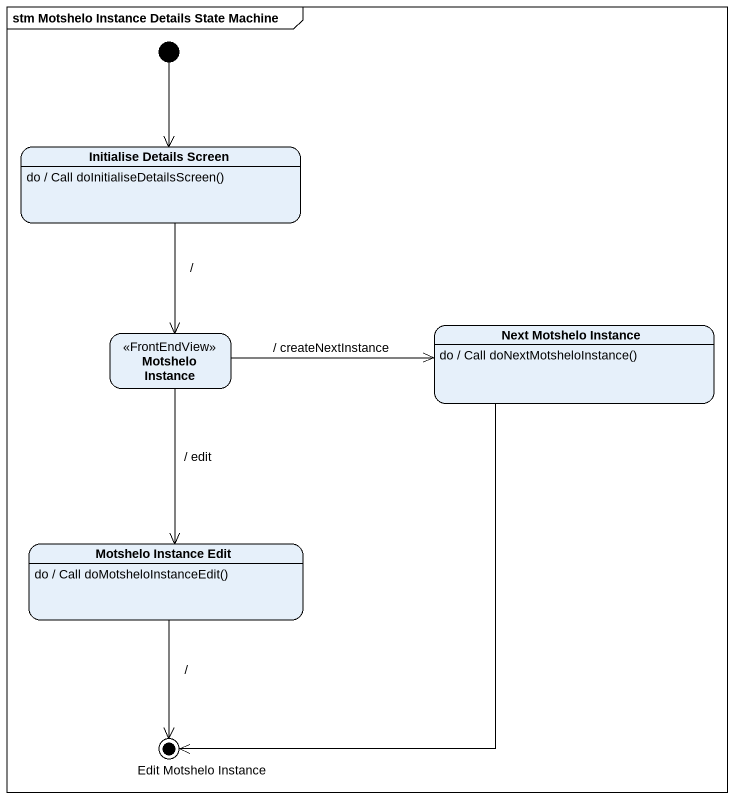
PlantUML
@startuml
mainframe stm Motshelo Instance Details State Machine
hide empty description
state "Initialise Details Screen" as Initialise_Details_Screen
Initialise_Details_Screen : do / Call doInitialiseDetailsScreen()
state "Motshelo Instance" as Motshelo_Instance <<FrontEndView>>
state "Next Motshelo Instance" as Next_Motshelo_Instance
Next_Motshelo_Instance : do / Call doNextMotsheloInstance()
state "Motshelo Instance Edit" as Motshelo_Instance_Edit
Motshelo_Instance_Edit : do / Call doMotsheloInstanceEdit()
state "Edit Motshelo Instance" as Edit_Motshelo_Instance <<end>>
[*] --> Initialise_Details_Screen
Initialise_Details_Screen --> Motshelo_Instance : /
Motshelo_Instance -right-> Next_Motshelo_Instance : / createNextInstance
Motshelo_Instance --> Motshelo_Instance_Edit : / edit
Next_Motshelo_Instance --> Edit_Motshelo_Instance
Motshelo_Instance_Edit --> Edit_Motshelo_Instance : /
@enduml
